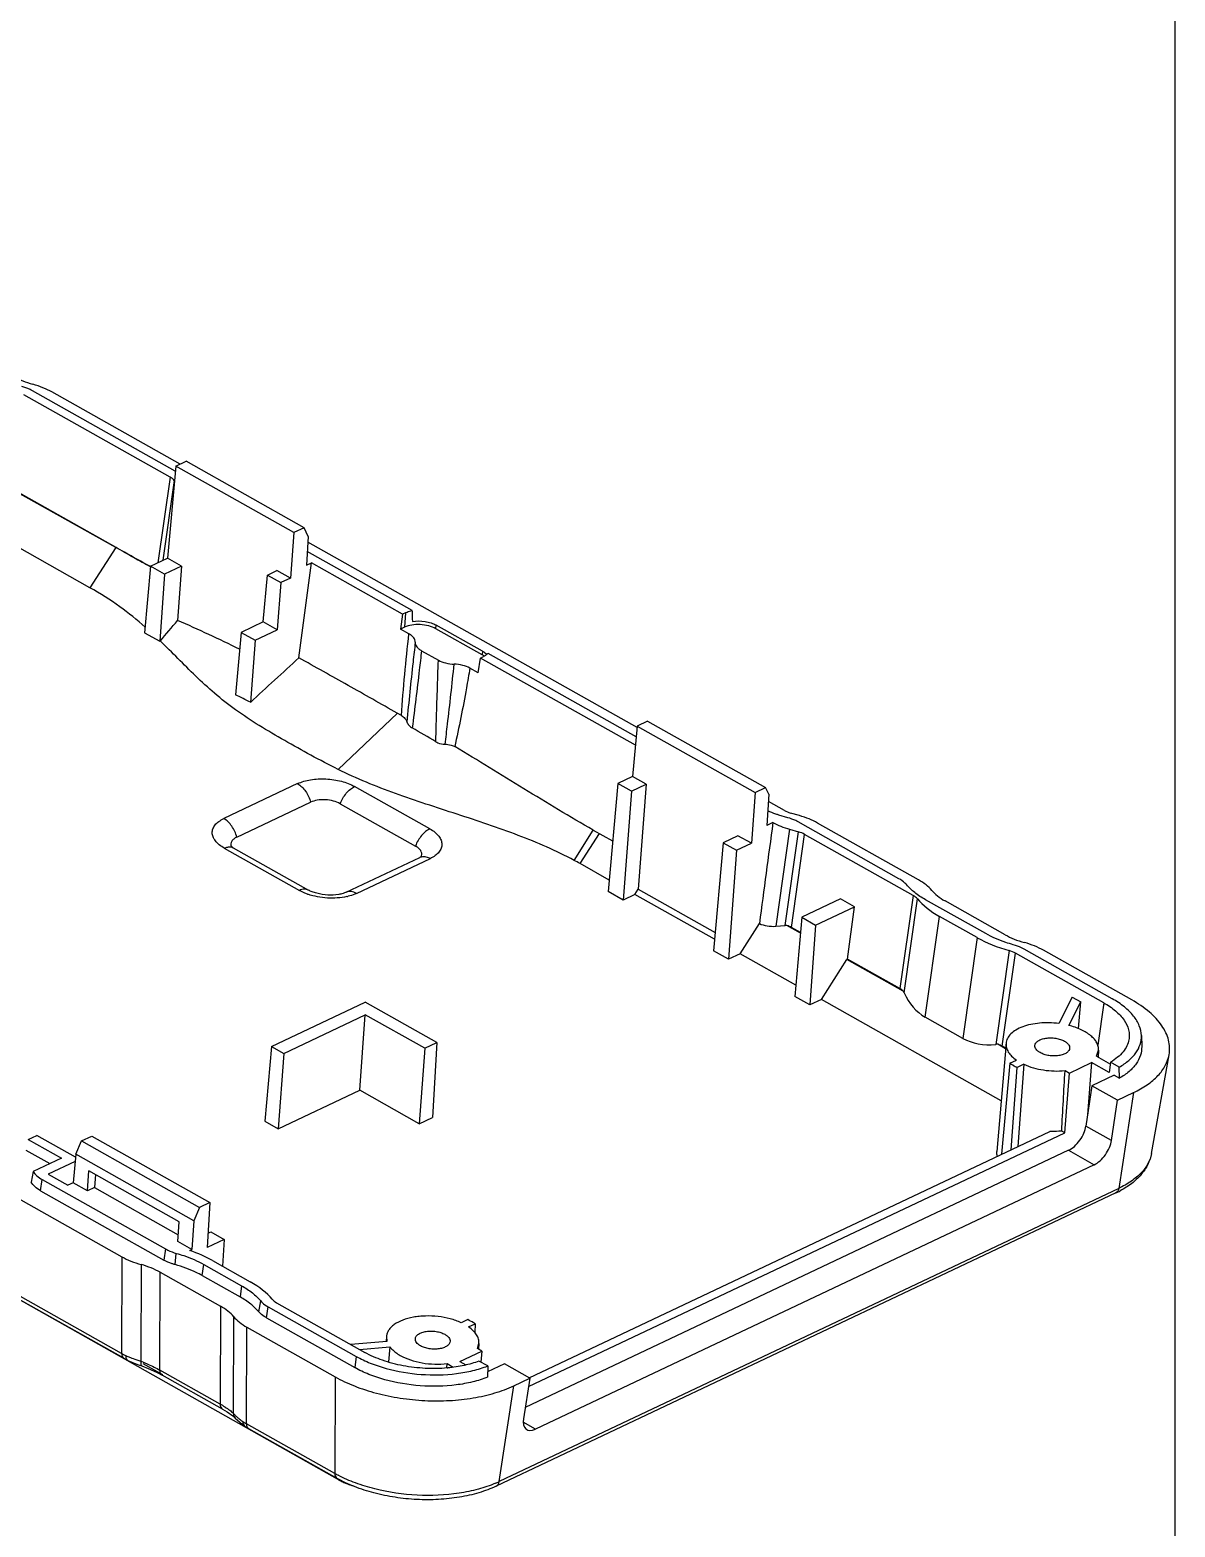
# Model space of a CAD drawing. Header units: millimetres. Extents: x 1667 to 2459, y 1639 to 1961.
# Drawn here: x 2122.3 to 2176.6, y 1697.2 to 1768.2 of the extents above; entities that cross this region are included whole.
import ezdxf

# ---------------------------------------------------------------- set-up
doc = ezdxf.new("R2010")
doc.units = ezdxf.units.MM
doc.layers.add('dim', color=82, linetype='Continuous')
doc.layers.add('text-mold', color=3, linetype='Continuous')

# ---------------------------------------------------------------- blocks, each defined once
blk = doc.blocks.new('VSEE')
at = {"layer": 'text-mold', "color": 62}
blk.add_line((411.41, -1142.58), (411.41, -255.87), dxfattribs=at)

msp = doc.modelspace()

# ---------------------------------------------------------------- linework, layer by layer
at = {"color": 4, "linetype": 'Continuous'}
for p, q in [((2129.231, 1747.239), (2122.456, 1751.054)), ((2129.461, 1747.575), (2123.382, 1750.998)), ((2128.98, 1746.963), (2122.053, 1750.863)), ((2125.184, 1741.716), (2111.673, 1749.324)), ((2129.252, 1747.476), (2128.863, 1743.118)), ((2129.252, 1747.476), (2129.75, 1747.712)), ((2134.847, 1744.325), (2129.252, 1747.476)), ((2135.345, 1744.561), (2129.75, 1747.712)), ((2128.98, 1746.963), (2128.405, 1742.901)), ((2129.181, 1746.806), (2128.645, 1743.015)), ((2126.406, 1743.614), (2121.214, 1746.537)), ((2126.418, 1743.62), (2121.427, 1746.443)), ((2134.847, 1744.325), (2134.687, 1742.172)), ((2135.345, 1744.561), (2134.847, 1744.325)), ((2135.538, 1744.143), (2135.345, 1744.561)), ((2135.538, 1744.143), (2135.446, 1742.78)), ((2126.406, 1743.614), (2125.184, 1741.716)), ((2140.458, 1740.626), (2135.489, 1743.424)), ((2151.126, 1735.084), (2135.52, 1743.872)), ((2128.058, 1742.737), (2127.776, 1739.576)), ((2128.055, 1742.698), (2128.041, 1742.706)), ((2128.058, 1742.737), (2128.863, 1743.118)), ((2128.725, 1742.362), (2128.058, 1742.737)), ((2129.53, 1742.742), (2128.725, 1742.362)), ((2129.53, 1742.742), (2128.863, 1743.118)), ((2129.53, 1742.742), (2129.339, 1740.161)), ((2133.598, 1742.314), (2134.052, 1742.529)), ((2134.687, 1742.172), (2134.052, 1742.529)), ((2135.084, 1738.387), (2135.688, 1742.895)), ((2135.446, 1742.78), (2135.688, 1742.895)), ((2140.008, 1740.462), (2135.688, 1742.895)), ((2128.725, 1742.362), (2128.489, 1739.174)), ((2133.399, 1740.092), (2133.598, 1742.314)), ((2133.598, 1742.314), (2134.232, 1741.957)), ((2134.232, 1741.957), (2134.066, 1739.717)), ((2134.687, 1742.172), (2134.232, 1741.957)), ((2140.008, 1740.462), (2139.912, 1739.752)), ((2140.151, 1740.53), (2140.008, 1740.462)), ((2140.151, 1740.53), (2140.104, 1739.843)), ((2133.399, 1740.092), (2132.35, 1739.596)), ((2133.017, 1739.22), (2134.066, 1739.717)), ((2134.066, 1739.717), (2133.399, 1740.092)), ((2140.104, 1739.843), (2139.912, 1739.752)), ((2140.31, 1739.528), (2139.912, 1739.752)), ((2141.589, 1739.769), (2141.603, 1739.941)), ((2143.778, 1738.536), (2141.589, 1739.769)), ((2143.792, 1738.708), (2141.603, 1739.941)), ((2127.776, 1739.576), (2128.489, 1739.174)), ((2128.489, 1739.174), (2128.516, 1739.187)), ((2132.35, 1739.596), (2132.086, 1736.635)), ((2132.35, 1739.596), (2133.017, 1739.22)), ((2133.017, 1739.22), (2132.799, 1736.278)), ((2140.908, 1738.726), (2141.707, 1738.277)), ((2143.6, 1737.676), (2143.705, 1738.38)), ((2143.705, 1738.38), (2143.848, 1738.448)), ((2151.051, 1734.243), (2143.705, 1738.38)), ((2143.792, 1738.708), (2143.778, 1738.536)), ((2151.087, 1734.641), (2144.06, 1738.598)), ((2143.6, 1737.676), (2143.202, 1737.899)), ((2136.949, 1733.1), (2139.76, 1735.76)), ((2139.953, 1735.65), (2139.759, 1735.76)), ((2151.631, 1735.391), (2151.133, 1735.155)), ((2151.631, 1735.391), (2157.226, 1732.24)), ((2151.133, 1735.155), (2150.919, 1732.762)), ((2151.133, 1735.155), (2156.728, 1732.005)), ((2150.919, 1732.762), (2150.22, 1732.431)), ((2151.558, 1732.403), (2150.919, 1732.762)), ((2135.027, 1732.421), (2131.529, 1730.765)), ((2141.3, 1730.278), (2137.735, 1732.286)), ((2150.22, 1732.431), (2149.762, 1727.305)), ((2150.858, 1732.072), (2150.22, 1732.431)), ((2150.858, 1732.072), (2150.475, 1726.903)), ((2150.858, 1732.072), (2151.558, 1732.403)), ((2151.558, 1732.403), (2151.188, 1727.418)), ((2156.728, 1732.005), (2156.549, 1729.592)), ((2156.728, 1732.005), (2157.226, 1732.24)), ((2157.376, 1731.915), (2157.226, 1732.24)), ((2157.376, 1731.915), (2157.287, 1730.44)), ((2132.144, 1729.884), (2135.642, 1731.54)), ((2137.055, 1731.469), (2140.62, 1729.462)), ((2158.123, 1731.145), (2157.355, 1731.577)), ((2157.569, 1730.574), (2157.287, 1730.44)), ((2158.281, 1730.807), (2157.858, 1730.93)), ((2158.831, 1730.905), (2158.409, 1731.027)), ((2163.551, 1727.914), (2158.763, 1730.609)), ((2164.478, 1727.857), (2159.69, 1730.553)), ((2148.146, 1728.783), (2149.047, 1730.218)), ((2148.429, 1728.627), (2149.345, 1730.05)), ((2149.068, 1730.206), (2149.047, 1730.218)), ((2149.975, 1729.694), (2149.068, 1730.206)), ((2155.91, 1729.952), (2155.211, 1729.621)), ((2156.549, 1729.592), (2155.91, 1729.952)), ((2158.365, 1730.257), (2157.714, 1725.658)), ((2158.158, 1725.69), (2158.787, 1730.135)), ((2158.365, 1730.257), (2158.787, 1730.135)), ((2158.448, 1725.597), (2159.074, 1730.017)), ((2164.218, 1727.121), (2159.074, 1730.017)), ((2131.555, 1729.361), (2135.12, 1727.354)), ((2131.982, 1729.378), (2135.547, 1727.371)), ((2155.211, 1729.621), (2154.753, 1724.494)), ((2155.211, 1729.621), (2155.849, 1729.261)), ((2155.849, 1729.261), (2155.466, 1724.093)), ((2155.849, 1729.261), (2156.549, 1729.592)), ((2137.335, 1727.268), (2140.833, 1728.924)), ((2137.827, 1727.219), (2141.325, 1728.874)), ((2149.811, 1727.849), (2148.429, 1728.627)), ((2150.475, 1726.903), (2149.762, 1727.305)), ((2151.027, 1727.164), (2150.475, 1726.903)), ((2151.027, 1727.164), (2151.188, 1727.418)), ((2154.802, 1725.039), (2151.027, 1727.164)), ((2151.188, 1727.418), (2154.831, 1725.367)), ((2160.78, 1726.957), (2158.939, 1726.086)), ((2161.438, 1726.586), (2160.78, 1726.957)), ((2164.218, 1727.121), (2163.592, 1722.701)), ((2163.797, 1722.504), (2164.427, 1726.954)), ((2167.663, 1725.307), (2164.806, 1726.916)), ((2168.59, 1725.251), (2165.733, 1726.859)), ((2159.598, 1725.715), (2161.438, 1726.586)), ((2161.105, 1724.101), (2161.438, 1726.586)), ((2156.018, 1724.354), (2156.929, 1725.784)), ((2157.714, 1725.658), (2158.158, 1725.69)), ((2158.872, 1725.333), (2158.234, 1725.692)), ((2158.874, 1725.357), (2158.448, 1725.597)), ((2158.939, 1726.086), (2158.604, 1722.326)), ((2158.939, 1726.086), (2159.598, 1725.715)), ((2159.598, 1725.715), (2159.317, 1721.925)), ((2164.797, 1721.348), (2165.473, 1726.123)), ((2167.26, 1725.117), (2165.473, 1726.123)), ((2167.26, 1725.117), (2166.584, 1720.342)), ((2155.466, 1724.093), (2154.753, 1724.494)), ((2156.018, 1724.354), (2155.466, 1724.093)), ((2158.652, 1722.871), (2156.018, 1724.354)), ((2159.869, 1722.186), (2161.08, 1724.089)), ((2161.105, 1724.101), (2161.08, 1724.089)), ((2163.756, 1722.583), (2161.08, 1724.089)), ((2163.592, 1722.701), (2161.105, 1724.101)), ((2168.774, 1724.507), (2168.144, 1720.056)), ((2168.451, 1719.964), (2169.077, 1724.385)), ((2173.261, 1722.029), (2169.077, 1724.385)), ((2173.663, 1722.219), (2169.48, 1724.575)), ((2174.59, 1722.163), (2170.406, 1724.519)), ((2133.789, 1719.96), (2138.232, 1722.063)), ((2141.639, 1720.145), (2138.232, 1722.063)), ((2159.317, 1721.925), (2158.604, 1722.326)), ((2159.869, 1722.186), (2159.317, 1721.925)), ((2168.396, 1717.384), (2159.869, 1722.186)), ((2171.766, 1722.298), (2171.125, 1721.045)), ((2171.604, 1720.955), (2172.174, 1722.068)), ((2171.766, 1722.298), (2172.174, 1722.068)), ((2172.06, 1720.804), (2172.174, 1722.068)), ((2173.261, 1722.029), (2172.975, 1720.014)), ((2134.379, 1719.628), (2138.241, 1721.456)), ((2137.976, 1717.877), (2138.241, 1721.456)), ((2141.058, 1719.87), (2138.241, 1721.456)), ((2166.584, 1720.342), (2164.797, 1721.348)), ((2175.046, 1720.471), (2175.06, 1719.955)), ((2133.789, 1719.96), (2133.472, 1716.411)), ((2133.789, 1719.96), (2134.379, 1719.628)), ((2141.058, 1719.87), (2140.793, 1716.291)), ((2141.058, 1719.87), (2141.639, 1720.145)), ((2141.639, 1720.145), (2141.425, 1716.59)), ((2168.627, 1720.106), (2168.191, 1714.979)), ((2168.606, 1719.852), (2168.238, 1720.059)), ((2168.608, 1719.876), (2168.451, 1719.964)), ((2172.921, 1719.49), (2173.014, 1719.778)), ((2173.014, 1719.778), (2172.993, 1719.449)), ((2134.379, 1719.628), (2134.114, 1716.049)), ((2168.803, 1719.164), (2168.42, 1714.844)), ((2168.803, 1719.164), (2169.116, 1719.312)), ((2169.469, 1719.113), (2169.157, 1718.965)), ((2169.469, 1719.113), (2169.183, 1715.205)), ((2171.633, 1718.692), (2172.683, 1719.189)), ((2172.683, 1719.189), (2172.496, 1716.709)), ((2173.515, 1718.72), (2172.683, 1719.189)), ((2172.921, 1719.49), (2173.574, 1719.122)), ((2173.587, 1719.21), (2173.515, 1718.72)), ((2174, 1718.978), (2173.587, 1719.21)), ((2175.524, 1714.876), (2176.361, 1719.567)), ((2168.869, 1715.056), (2169.157, 1718.965)), ((2171.419, 1715.858), (2171.633, 1718.692)), ((2171.424, 1718.809), (2171.633, 1718.692)), ((2173.749, 1718.588), (2172.699, 1718.091)), ((2173.749, 1718.588), (2174.002, 1718.446)), ((2174.002, 1718.446), (2174, 1718.978)), ((2134.114, 1716.049), (2137.976, 1717.877)), ((2140.793, 1716.291), (2137.976, 1717.877)), ((2172.699, 1718.091), (2172.418, 1716.183)), ((2173.912, 1717.408), (2172.699, 1718.091)), ((2173.912, 1717.408), (2174.671, 1717.768)), ((2174.671, 1717.768), (2173.97, 1713.222)), ((2173.631, 1715.5), (2173.912, 1717.408)), ((2133.472, 1716.411), (2134.114, 1716.049)), ((2140.793, 1716.291), (2141.425, 1716.59)), ((2122.257, 1715.544), (2122.659, 1715.735)), ((2122.257, 1715.544), (2123.826, 1714.66)), ((2124.494, 1714.702), (2122.659, 1715.735)), ((2124.777, 1715.474), (2125.275, 1715.71)), ((2125.275, 1715.71), (2130.87, 1712.56)), ((2145.985, 1703.822), (2171.419, 1715.858)), ((2146.017, 1704.242), (2170.704, 1715.924)), ((2171.419, 1715.858), (2171.266, 1715.944)), ((2173.631, 1715.5), (2172.418, 1716.183)), ((2122.144, 1715.035), (2123.273, 1714.399)), ((2124.506, 1714.845), (2124.394, 1713.493)), ((2124.506, 1714.845), (2124.777, 1715.474)), ((2130.108, 1711.69), (2124.506, 1714.845)), ((2124.777, 1715.474), (2130.371, 1712.324)), ((2171.596, 1715.031), (2145.826, 1702.836)), ((2171.596, 1715.031), (2172.809, 1714.349)), ((2123.826, 1714.66), (2122.489, 1714.028)), ((2124.478, 1714.504), (2123.202, 1713.901)), ((2172.809, 1714.349), (2146.309, 1701.808)), ((2122.489, 1714.028), (2122.392, 1713.526)), ((2122.84, 1713.115), (2122.915, 1713.645)), ((2122.915, 1713.645), (2128.766, 1710.351)), ((2123.202, 1713.901), (2124.14, 1713.373)), ((2124.394, 1713.493), (2124.14, 1713.373)), ((2125.066, 1713.115), (2124.394, 1713.493)), ((2125.066, 1713.115), (2125.137, 1714.055)), ((2129.415, 1711.646), (2125.137, 1714.055)), ((2125.438, 1713.886), (2125.392, 1713.269)), ((2121.911, 1712.675), (2126.699, 1709.979)), ((2122.84, 1713.115), (2128.691, 1709.82)), ((2125.392, 1713.269), (2125.066, 1713.115)), ((2125.392, 1713.269), (2129.369, 1711.029)), ((2173.832, 1713.007), (2144.449, 1699.102)), ((2173.97, 1713.222), (2144.587, 1699.317)), ((2130.371, 1712.324), (2130.108, 1711.69)), ((2130.87, 1712.56), (2130.371, 1712.324)), ((2130.87, 1712.56), (2130.741, 1710.421)), ((2137.031, 1699.374), (2115.486, 1711.509)), ((2129.344, 1710.706), (2129.415, 1711.646)), ((2130.108, 1711.69), (2130.016, 1710.327)), ((2130.016, 1710.327), (2129.344, 1710.706)), ((2131.545, 1710.802), (2130.741, 1710.421)), ((2130.782, 1711.098), (2130.911, 1711.159)), ((2130.911, 1711.159), (2131.545, 1710.802)), ((2131.545, 1710.802), (2131.469, 1709.537)), ((2126.699, 1709.979), (2126.684, 1705.4)), ((2128.766, 1710.351), (2128.691, 1709.82)), ((2129.217, 1709.608), (2129.276, 1710.145)), ((2129.916, 1710.28), (2130.016, 1710.327)), ((2130.992, 1709.806), (2132.779, 1708.799)), ((2127.607, 1709.614), (2127.592, 1705.026)), ((2128.501, 1704.599), (2128.516, 1709.248)), ((2128.516, 1709.248), (2131.373, 1707.639)), ((2130.508, 1709.088), (2130.583, 1709.619)), ((2130.508, 1709.088), (2132.301, 1708.078)), ((2130.583, 1709.619), (2132.376, 1708.609)), ((2132.376, 1708.609), (2132.301, 1708.078)), ((2126.684, 1705.4), (2121.896, 1708.096)), ((2126.79, 1705.166), (2122.002, 1707.862)), ((2133.192, 1707.37), (2133.279, 1707.891)), ((2134.034, 1707.801), (2138.218, 1705.446)), ((2131.373, 1707.639), (2131.357, 1702.991)), ((2131.985, 1702.552), (2132, 1707.14)), ((2133.556, 1707.08), (2133.631, 1707.611)), ((2133.556, 1707.08), (2137.74, 1704.725)), ((2133.631, 1707.611), (2137.815, 1705.255)), ((2143.101, 1707.001), (2142.788, 1706.853)), ((2132.613, 1702.062), (2132.628, 1706.641)), ((2132.628, 1706.641), (2136.811, 1704.285)), ((2143.141, 1706.654), (2143.454, 1706.802)), ((2143.454, 1706.802), (2143.429, 1706.394)), ((2139.269, 1705.97), (2137.558, 1705.817)), ((2137.965, 1705.588), (2139.401, 1705.716)), ((2139.244, 1706.201), (2139.224, 1705.974)), ((2139.244, 1706.202), (2139.269, 1705.97)), ((2139.402, 1705.716), (2139.344, 1704.992)), ((2143.56, 1705.625), (2143.631, 1705.873)), ((2143.77, 1705.507), (2143.56, 1705.625)), ((2143.631, 1705.873), (2143.613, 1705.595)), ((2127.483, 1704.863), (2127.635, 1704.812)), ((2127.695, 1704.918), (2128.623, 1704.395)), ((2137.815, 1705.255), (2137.74, 1704.725)), ((2142.104, 1704.708), (2142.119, 1704.913)), ((2142.119, 1704.913), (2142.408, 1704.75)), ((2142.72, 1705.01), (2143.77, 1705.507)), ((2142.72, 1705.01), (2143.002, 1704.851)), ((2144.045, 1704.802), (2143.632, 1705.034)), ((2143.77, 1705.507), (2143.724, 1704.983)), ((2144.837, 1704.906), (2144.042, 1704.53)), ((2146.049, 1704.223), (2144.837, 1704.906)), ((2128.37, 1704.493), (2128.606, 1704.366)), ((2131.357, 1702.991), (2128.501, 1704.599)), ((2131.463, 1702.757), (2128.606, 1704.365)), ((2136.811, 1704.285), (2136.796, 1699.706)), ((2144.045, 1704.802), (2144.04, 1704.267)), ((2145.287, 1703.863), (2146.049, 1704.223)), ((2146.049, 1704.223), (2145.74, 1702.301)), ((2144.587, 1699.317), (2145.287, 1703.863)), ((2131.463, 1702.757), (2131.694, 1702.621)), ((2132.074, 1702.328), (2132.172, 1702.229)), ((2132.074, 1702.328), (2132.075, 1702.328)), ((2132.172, 1702.229), (2132.397, 1702.038)), ((2132.397, 1702.038), (2132.538, 1701.938)), ((2136.796, 1699.706), (2132.613, 1702.062)), ((2146.309, 1701.808), (2145.735, 1702.131)), ((2132.538, 1701.938), (2132.538, 1701.938)), ((2136.902, 1699.472), (2132.718, 1701.828)), ((2137.007, 1699.391), (2136.952, 1699.449)), ((2137.007, 1699.391), (2137.031, 1699.374)), ((2137.031, 1699.375), (2137.272, 1699.255)), ((2137.272, 1699.255), (2137.684, 1699.112))]:
    msp.add_line(p, q, dxfattribs=at)
for points in [[(2126.79, 1705.166), (2126.957, 1705.078), (2126.982, 1705.066)], [(2126.982, 1705.066), (2127.165, 1704.984), (2127.483, 1704.863)], [(2127.635, 1704.811), (2127.951, 1704.691), (2128.37, 1704.493)], [(2131.694, 1702.621), (2131.955, 1702.438), (2132.075, 1702.328)], [(2132.538, 1701.938), (2132.626, 1701.882), (2132.718, 1701.828)]]:
    msp.add_lwpolyline(points, dxfattribs=at)
for centre, radius, start, end in [((1879.556, 1950.244), 326.384, 319.71025, 319.93412), ((2104.901, 1683.796), 61.435, 63.53598, 66.56005), ((2143.258, 1737.613), 1.06, 58.53714, 60.62815), ((2143.316, 1737.707), 0.949, 53.93654, 58.58638), ((2116.979, 1705.495), 34.611, 62.80023, 64.12037), ((2068.686, 1611.522), 142.883, 59.32289, 59.84172), ((2141.009, 1728.552), 0.411, 101.8169, 115.24695), ((2141.319, 1716.012), 14.481, 60.59552, 61.87321), ((2136.45, 1729.853), 2.834, 249.70985, 250.86714), ((2136.792, 1729.637), 2.635, 282.70311, 284.06078), ((2170.533, 1721.838), 3.184, 237.10223, 240.67417), ((2170.745, 1722.211), 3.614, 240.63345, 243.91554), ((2171.811, 1717.284), 4.73, 295.29394, 298.13666), ((2128.303, 1708.278), 3.302, 240.63892, 244.47395), ((2127.041, 1705.189), 0.136, 232.57084, 244.25002), ((2125.665, 1699.682), 5.681, 68.94532, 70.16216), ((2141.505, 1711.709), 7.028, 275.07281, 275.26649), ((2128.579, 1697.999), 5.713, 58.14028, 60.89746), ((2133.74, 1704.17), 2.387, 227.79252, 231.68617), ((2133.842, 1704.299), 2.552, 231.66567, 236.47416), ((2134.012, 1704.554), 2.859, 236.47058, 240.69425), ((2139.745, 1704.945), 6.012, 240.62734, 242.38722), ((2138.239, 1701.552), 2.488, 240.30032, 240.95833), ((2138.299, 1701.661), 2.611, 240.97674, 245.70723), ((2138.394, 1701.866), 2.838, 245.66636, 249.3166), ((2138.469, 1702.062), 3.048, 249.30023, 252.32031), ((2142.41, 1703.921), 5.092, 293.14034, 295.31641)]:
    msp.add_arc(centre, radius, start, end, dxfattribs=at)
for centre, major_axis, ratio, start_param, end_param in [((2123.672, 1752.726), (3, -0.216), 0.51613, -2.311419, -1.944211), ((2121.275, 1750.001), (3, -0.216), 0.51613, 7.113359, 7.480567), ((2128.277, 1746.631), (1, -0.072), 0.51613, 0.481108, 0.830174), ((2141.179, 1744.773), (0.001, 10.449), 0.075141, -4.304179, -4.250722), ((2158.825, 1731.477), (1, -0.072), 0.51613, -2.311419, -1.962353), ((2160.867, 1740.465), (40.885, 305.105), 0.006353, -4.679115, -4.663403), ((2159.613, 1731.606), (3, -0.216), 0.51613, -2.282264, -1.962353), ((2157.583, 1729.556), (3, -0.216), 0.51613, 7.113359, 7.462425), ((2158.371, 1729.685), (1, -0.072), 0.51613, 0.830174, 1.179239), ((2162.371, 1726.86), (3, -0.216), 0.51613, 0.462966, 0.830174), ((2163.516, 1726.788), (1, -0.072), 0.51613, 0.462966, 0.830174), ((2168.984, 1727.785), (5.001, -0.36), 0.51613, -2.678627, -2.311419), ((2167.84, 1727.856), (3, -0.216), 0.51613, -2.678627, -2.311419), ((2159.35, 1729.749), (2.609, 3.859), 0.525697, -3.053683, -2.749484), ((2157.613, 1724.327), (0.87, 1.286), 0.525697, 0.310714, 0.392108), ((2157.746, 1725.265), (1, -0.072), 0.51613, 0.830174, 1.097845), ((2170.772, 1726.778), (5.001, -0.36), 0.51613, -2.311419, -1.944211), ((2170.696, 1726.248), (3, -0.216), 0.51613, -2.311419, -1.944211), ((2168.3, 1723.522), (3, -0.216), 0.51613, 7.113359, 7.480567), ((2168.375, 1724.052), (1, -0.072), 0.51613, 0.830174, 1.197382), ((2162.89, 1722.368), (1, -0.072), 0.51613, 0.562502, 0.830174), ((2162.757, 1721.43), (0.87, 1.286), 0.525697, -0.324165, -0.224629), ((2168.997, 1727.873), (4.349, 6.432), 0.525697, -3.465758, -3.09855), ((2170.784, 1726.866), (4.349, 6.432), 0.525697, -3.09855, -2.731342), ((2167.616, 1718.694), (0.87, 1.286), 0.525697, 0.310714, 0.410251), ((2167.749, 1719.632), (1, -0.072), 0.51613, 0.830174, 1.097845), ((2171.722, 1715.846), (0.555, 0.829), 0.528527, -2.417853, -0.83833), ((2172.934, 1715.164), (0.555, 0.829), 0.528527, -2.417853, -0.83833), ((2128.806, 1710.976), (3, -0.216), 0.51613, -2.311419, -1.944211), ((2127.48, 1708.144), (5.001, -0.36), 0.51613, 7.113359, 7.382712), ((2126.409, 1708.251), (3, -0.216), 0.51613, 0.830174, 1.197382), ((2129.268, 1707.138), (5.001, -0.36), 0.51613, 0.462966, 0.830174), ((2134.736, 1708.134), (1, -0.072), 0.51613, -2.678627, -2.311419), ((2129.266, 1706.642), (3, -0.216), 0.51613, 0.462966, 0.830174), ((2134.735, 1707.638), (3, -0.216), 0.51613, -2.678627, -2.311419), ((2146.434, 1702.623), (0.555, 0.829), 0.528527, 2.28581, 3.865333)]:
    msp.add_ellipse(centre, major_axis=major_axis, ratio=ratio, start_param=start_param, end_param=end_param, dxfattribs=at)
for points, knots in [([(2122.456, 1751.054), (2122.418, 1751.075), (2122.254, 1751.159), (2122.08, 1751.222), (2121.945, 1751.259)], [0, 0, 0, 0, 0.235456, 1, 1, 1, 1]), ([(2128.041, 1742.706), (2127.905, 1742.782), (2127.631, 1742.932), (2127.221, 1743.155), (2126.818, 1743.388), (2126.553, 1743.544), (2126.418, 1743.62)], [0, 0, 0, 0, 0.251703, 0.503429, 0.751994, 1, 1, 1, 1]), ([(2128.047, 1742.715), (2127.64, 1742.942), (2127.095, 1743.241), (2126.553, 1743.544), (2126.418, 1743.62)], [0, 0, 0, 0, 0.750511, 1, 1, 1, 1]), ([(2127.807, 1739.84), (2127.418, 1740.183), (2126.579, 1740.86), (2125.671, 1741.442), (2125.184, 1741.716)], [0, 0, 0, 0, 0.481489, 1, 1, 1, 1]), ([(2140.151, 1740.53), (2140.173, 1740.541), (2140.272, 1740.583), (2140.377, 1740.611), (2140.458, 1740.626)], [0, 0, 0, 0, 0.233443, 1, 1, 1, 1]), ([(2141.589, 1739.769), (2141.482, 1739.829), (2141.236, 1739.92), (2140.846, 1739.978), (2140.457, 1739.96), (2140.211, 1739.893), (2140.104, 1739.843)], [0, 0, 0, 0, 0.240756, 0.506796, 0.769171, 1, 1, 1, 1]), ([(2140.476, 1740.119), (2140.673, 1740.149), (2140.976, 1740.145), (2141.352, 1740.057), (2141.525, 1739.984), (2141.603, 1739.941)], [0, 0, 0, 0, 0.516014, 0.769621, 1, 1, 1, 1]), ([(2136.949, 1733.1), (2136.516, 1733.316), (2135.665, 1733.759), (2134.422, 1734.455), (2133.223, 1735.158), (2132.098, 1735.888), (2131.096, 1736.683), (2130.198, 1737.512), (2129.357, 1738.356), (2128.8, 1738.914), (2128.516, 1739.187)], [0, 0, 0, 0, 0.138784, 0.274738, 0.408207, 0.537032, 0.65853, 0.774262, 0.887103, 1, 1, 1, 1]), ([(2139.953, 1735.65), (2139.995, 1736.3), (2140.102, 1737.595), (2140.237, 1738.886), (2140.31, 1739.528)], [0, 0, 0, 0, 0.502221, 1, 1, 1, 1]), ([(2140.609, 1739.127), (2140.573, 1738.814), (2140.431, 1737.557), (2140.301, 1736.299), (2140.213, 1735.353)], [0, 0, 0, 0, 0.249166, 1, 1, 1, 1]), ([(2140.609, 1739.127), (2140.611, 1739.163), (2140.599, 1739.241), (2140.538, 1739.348), (2140.439, 1739.447), (2140.356, 1739.502), (2140.31, 1739.528)], [0, 0, 0, 0, 0.206059, 0.434385, 0.697845, 1, 1, 1, 1]), ([(2140.609, 1739.127), (2140.607, 1739.091), (2140.619, 1739.014), (2140.68, 1738.906), (2140.779, 1738.807), (2140.862, 1738.752), (2140.908, 1738.726)], [0, 0, 0, 0, 0.205976, 0.434337, 0.6979, 1, 1, 1, 1]), ([(2139.759, 1735.76), (2138.982, 1736.203), (2137.425, 1737.082), (2135.866, 1737.956), (2135.084, 1738.387)], [0, 0, 0, 0, 0.500591, 1, 1, 1, 1]), ([(2140.908, 1738.727), (2140.873, 1738.421), (2140.729, 1737.2), (2140.584, 1735.979), (2140.469, 1735.064)], [0, 0, 0, 0, 0.250326, 1, 1, 1, 1]), ([(2141.585, 1734.409), (2141.593, 1734.732), (2141.629, 1736.021), (2141.673, 1737.311), (2141.707, 1738.277)], [0, 0, 0, 0, 0.250443, 1, 1, 1, 1]), ([(2141.707, 1738.277), (2141.814, 1738.217), (2142.06, 1738.127), (2142.319, 1738.092), (2142.454, 1738.088)], [0, 0, 0, 0, 0.475207, 1, 1, 1, 1]), ([(2143.792, 1738.708), (2143.813, 1738.696), (2143.89, 1738.649), (2143.961, 1738.591), (2144.005, 1738.542)], [0, 0, 0, 0, 0.271222, 1, 1, 1, 1]), ([(2144.06, 1738.598), (2144.046, 1738.583), (2143.984, 1738.522), (2143.908, 1738.477), (2143.848, 1738.448)], [0, 0, 0, 0, 0.227567, 1, 1, 1, 1]), ([(2142.026, 1734.292), (2142.065, 1734.607), (2142.219, 1735.871), (2142.356, 1737.137), (2142.454, 1738.088)], [0, 0, 0, 0, 0.249037, 1, 1, 1, 1]), ([(2143.202, 1737.9), (2143.095, 1737.96), (2142.849, 1738.049), (2142.59, 1738.084), (2142.454, 1738.088)], [0, 0, 0, 0, 0.475265, 1, 1, 1, 1]), ([(2143.202, 1737.899), (2143.149, 1737.586), (2143.011, 1736.804), (2142.779, 1735.561), (2142.582, 1734.635), (2142.479, 1734.176)], [0, 0, 0, 0, 0.251802, 0.627562, 1, 1, 1, 1]), ([(2139.953, 1735.65), (2140.013, 1735.615), (2140.12, 1735.531), (2140.191, 1735.414), (2140.213, 1735.353)], [0, 0, 0, 0, 0.517615, 1, 1, 1, 1]), ([(2140.213, 1735.353), (2140.235, 1735.294), (2140.305, 1735.18), (2140.41, 1735.098), (2140.469, 1735.064)], [0, 0, 0, 0, 0.481715, 1, 1, 1, 1]), ([(2141.585, 1734.409), (2141.616, 1734.391), (2141.753, 1734.322), (2141.909, 1734.295), (2142.026, 1734.292)], [0, 0, 0, 0, 0.236241, 1, 1, 1, 1]), ([(2142.026, 1734.292), (2142.067, 1734.291), (2142.224, 1734.28), (2142.38, 1734.235), (2142.479, 1734.176)], [0, 0, 0, 0, 0.264951, 1, 1, 1, 1]), ([(2149.047, 1730.218), (2148.494, 1730.533), (2147.394, 1731.179), (2145.759, 1732.181), (2144.124, 1733.188), (2143.028, 1733.849), (2142.479, 1734.176)], [0, 0, 0, 0, 0.248756, 0.499236, 0.749998, 1, 1, 1, 1]), ([(2135.027, 1732.421), (2135.221, 1732.512), (2135.671, 1732.635), (2136.38, 1732.667), (2137.092, 1732.562), (2137.539, 1732.395), (2137.735, 1732.286)], [0, 0, 0, 0, 0.230817, 0.493203, 0.759256, 1, 1, 1, 1]), ([(2148.146, 1728.783), (2147.293, 1729.24), (2145.456, 1730.028), (2143.075, 1730.817), (2141.121, 1731.45), (2139.218, 1732.098), (2137.829, 1732.662), (2136.949, 1733.1)], [0, 0, 0, 0, 0.241817, 0.497539, 0.626644, 0.754585, 1, 1, 1, 1]), ([(2135.027, 1732.421), (2135.179, 1732.335), (2135.445, 1732.065), (2135.598, 1731.725), (2135.642, 1731.54)], [0, 0, 0, 0, 0.477749, 1, 1, 1, 1]), ([(2137.055, 1731.469), (2137.121, 1731.648), (2137.264, 1731.898), (2137.519, 1732.156), (2137.662, 1732.251), (2137.735, 1732.286)], [0, 0, 0, 0, 0.528275, 0.777563, 1, 1, 1, 1]), ([(2137.055, 1731.469), (2136.953, 1731.526), (2136.72, 1731.613), (2136.348, 1731.668), (2135.978, 1731.651), (2135.744, 1731.587), (2135.642, 1731.54)], [0, 0, 0, 0, 0.240756, 0.506796, 0.769171, 1, 1, 1, 1]), ([(2157.858, 1730.93), (2157.811, 1730.943), (2157.63, 1731), (2157.453, 1731.07), (2157.326, 1731.132)], [0, 0, 0, 0, 0.259693, 1, 1, 1, 1]), ([(2131.555, 1729.361), (2131.471, 1729.409), (2131.318, 1729.509), (2131.133, 1729.689), (2131.014, 1729.884), (2130.968, 1730.089), (2131.005, 1730.292), (2131.118, 1730.478), (2131.298, 1730.641), (2131.447, 1730.726), (2131.529, 1730.765)], [0, 0, 0, 0, 0.154232, 0.289726, 0.407722, 0.513779, 0.617217, 0.728405, 0.854973, 1, 1, 1, 1]), ([(2132.144, 1729.884), (2132.1, 1730.07), (2131.947, 1730.41), (2131.681, 1730.68), (2131.529, 1730.765)], [0, 0, 0, 0, 0.522251, 1, 1, 1, 1]), ([(2158.763, 1730.609), (2158.727, 1730.63), (2158.573, 1730.71), (2158.408, 1730.77), (2158.281, 1730.807)], [0, 0, 0, 0, 0.235974, 1, 1, 1, 1]), ([(2132.144, 1729.884), (2132.094, 1729.86), (2132.003, 1729.807), (2131.9, 1729.7), (2131.851, 1729.575), (2131.86, 1729.49), (2131.872, 1729.451)], [0, 0, 0, 0, 0.301378, 0.557228, 0.78069, 1, 1, 1, 1]), ([(2141.3, 1730.278), (2141.227, 1730.244), (2141.084, 1730.148), (2140.83, 1729.89), (2140.686, 1729.64), (2140.62, 1729.462)], [0, 0, 0, 0, 0.222434, 0.471719, 1, 1, 1, 1]), ([(2141.3, 1730.278), (2141.384, 1730.231), (2141.537, 1730.13), (2141.721, 1729.95), (2141.841, 1729.755), (2141.886, 1729.55), (2141.85, 1729.347), (2141.737, 1729.161), (2141.557, 1728.998), (2141.408, 1728.913), (2141.325, 1728.874)], [0, 0, 0, 0, 0.154232, 0.289726, 0.407722, 0.513779, 0.617217, 0.728405, 0.854973, 1, 1, 1, 1]), ([(2131.555, 1729.361), (2131.571, 1729.369), (2131.634, 1729.396), (2131.702, 1729.414), (2131.752, 1729.42)], [0, 0, 0, 0, 0.265636, 1, 1, 1, 1]), ([(2131.752, 1729.42), (2131.792, 1729.425), (2131.873, 1729.424), (2131.949, 1729.397), (2131.982, 1729.378)], [0, 0, 0, 0, 0.51741, 1, 1, 1, 1]), ([(2131.982, 1729.378), (2131.954, 1729.394), (2131.912, 1729.42), (2131.873, 1729.451), (2131.861, 1729.463)], [0, 0, 0, 0, 0.65573, 1, 1, 1, 1]), ([(2140.909, 1729.001), (2140.92, 1729.039), (2140.925, 1729.127), (2140.87, 1729.254), (2140.765, 1729.37), (2140.672, 1729.432), (2140.62, 1729.462)], [0, 0, 0, 0, 0.207629, 0.431321, 0.693158, 1, 1, 1, 1]), ([(2140.871, 1728.943), (2140.868, 1728.942), (2140.856, 1728.935), (2140.843, 1728.929), (2140.833, 1728.924)], [0, 0, 0, 0, 0.219608, 1, 1, 1, 1]), ([(2140.901, 1728.96), (2140.903, 1728.963), (2140.905, 1728.965), (2140.909, 1728.968), (2140.9, 1728.96), (2140.893, 1728.957), (2140.879, 1728.948), (2140.871, 1728.943)], [0, 0, 0, 0, 0.176533, 0.181845, 0.232385, 0.502535, 1, 1, 1, 1]), ([(2140.924, 1728.954), (2140.988, 1728.968), (2141.131, 1728.964), (2141.261, 1728.91), (2141.325, 1728.874)], [0, 0, 0, 0, 0.468106, 1, 1, 1, 1]), ([(2163.904, 1727.633), (2163.882, 1727.659), (2163.778, 1727.769), (2163.652, 1727.856), (2163.551, 1727.914)], [0, 0, 0, 0, 0.227812, 1, 1, 1, 1]), ([(2164.806, 1726.916), (2164.628, 1727.016), (2164.304, 1727.228), (2164.02, 1727.494), (2163.904, 1727.633)], [0, 0, 0, 0, 0.530236, 1, 1, 1, 1]), ([(2135.547, 1727.371), (2135.518, 1727.387), (2135.454, 1727.411), (2135.305, 1727.423), (2135.192, 1727.388), (2135.12, 1727.354)], [0, 0, 0, 0, 0.223889, 0.460168, 1, 1, 1, 1]), ([(2135.467, 1727.195), (2135.436, 1727.207), (2135.317, 1727.253), (2135.202, 1727.308), (2135.12, 1727.354)], [0, 0, 0, 0, 0.260102, 1, 1, 1, 1]), ([(2137.372, 1727.066), (2137.069, 1726.998), (2136.438, 1726.96), (2135.817, 1727.073), (2135.521, 1727.176)], [0, 0, 0, 0, 0.497218, 1, 1, 1, 1]), ([(2137.335, 1727.268), (2137.287, 1727.246), (2137.17, 1727.204), (2136.88, 1727.141), (2136.457, 1727.124), (2136.033, 1727.186), (2135.73, 1727.282), (2135.602, 1727.34), (2135.547, 1727.371)], [0, 0, 0, 0, 0.086344, 0.2028, 0.482955, 0.770755, 0.897572, 1, 1, 1, 1]), ([(2137.827, 1727.219), (2137.748, 1727.263), (2137.62, 1727.311), (2137.448, 1727.309), (2137.37, 1727.285), (2137.335, 1727.268)], [0, 0, 0, 0, 0.534069, 0.772354, 1, 1, 1, 1]), ([(2137.827, 1727.219), (2137.798, 1727.205), (2137.67, 1727.149), (2137.536, 1727.106), (2137.433, 1727.08)], [0, 0, 0, 0, 0.236708, 1, 1, 1, 1]), ([(2168.969, 1724.781), (2168.85, 1724.814), (2168.4, 1724.952), (2167.964, 1725.137), (2167.663, 1725.307)], [0, 0, 0, 0, 0.263736, 1, 1, 1, 1]), ([(2169.48, 1724.575), (2169.442, 1724.596), (2169.279, 1724.681), (2169.104, 1724.743), (2168.969, 1724.781)], [0, 0, 0, 0, 0.235456, 1, 1, 1, 1]), ([(2173.261, 1722.029), (2173.46, 1721.917), (2173.816, 1721.678), (2174.231, 1721.244), (2174.431, 1720.835), (2174.479, 1720.511), (2174.468, 1720.355), (2174.455, 1720.279)], [0, 0, 0, 0, 0.304686, 0.567087, 0.792746, 0.897273, 1, 1, 1, 1]), ([(2175.046, 1720.471), (2175.042, 1720.63), (2174.965, 1720.968), (2174.676, 1721.434), (2174.232, 1721.864), (2173.866, 1722.106), (2173.663, 1722.219)], [0, 0, 0, 0, 0.206483, 0.436354, 0.699965, 1, 1, 1, 1]), ([(2176.361, 1719.567), (2176.381, 1719.679), (2176.397, 1719.912), (2176.327, 1720.392), (2176.029, 1720.998), (2175.414, 1721.642), (2174.886, 1721.997), (2174.59, 1722.163)], [0, 0, 0, 0, 0.102729, 0.207257, 0.432913, 0.695305, 1, 1, 1, 1]), ([(2171.125, 1721.045), (2170.826, 1721.084), (2170.376, 1721.094), (2169.805, 1721.009), (2169.427, 1720.901), (2169.106, 1720.753), (2168.855, 1720.568), (2168.685, 1720.352), (2168.634, 1720.186), (2168.627, 1720.106)], [0, 0, 0, 0, 0.31288, 0.460855, 0.597343, 0.719257, 0.82536, 0.917172, 1, 1, 1, 1]), ([(2173.014, 1719.778), (2173.018, 1719.837), (2173.007, 1719.96), (2172.936, 1720.14), (2172.815, 1720.313), (2172.579, 1720.54), (2172.174, 1720.779), (2171.806, 1720.904), (2171.604, 1720.955)], [0, 0, 0, 0, 0.090121, 0.185953, 0.291701, 0.409689, 0.68325, 1, 1, 1, 1]), ([(2174, 1718.978), (2174.16, 1719.071), (2174.451, 1719.27), (2174.795, 1719.635), (2175.007, 1720.041), (2175.05, 1720.331), (2175.046, 1720.471)], [0, 0, 0, 0, 0.291684, 0.549538, 0.780947, 1, 1, 1, 1]), ([(2168.627, 1720.106), (2168.621, 1720.037), (2168.636, 1719.89), (2168.732, 1719.679), (2168.896, 1719.481), (2169.037, 1719.367), (2169.116, 1719.312)], [0, 0, 0, 0, 0.213419, 0.444043, 0.704585, 1, 1, 1, 1]), ([(2170.243, 1719.663), (2170.205, 1719.684), (2170.135, 1719.731), (2170.053, 1719.814), (2170.003, 1719.905), (2169.994, 1719.969), (2169.997, 1719.999)], [0, 0, 0, 0, 0.302602, 0.566363, 0.794069, 1, 1, 1, 1]), ([(2169.997, 1719.999), (2170.001, 1720.041), (2170.037, 1720.131), (2170.154, 1720.233), (2170.32, 1720.31), (2170.524, 1720.356), (2170.75, 1720.371), (2170.982, 1720.351), (2171.202, 1720.3), (2171.337, 1720.243), (2171.397, 1720.209)], [0, 0, 0, 0, 0.080044, 0.175029, 0.290622, 0.424875, 0.571531, 0.722131, 0.867783, 1, 1, 1, 1]), ([(2171.644, 1719.877), (2171.641, 1719.835), (2171.606, 1719.744), (2171.49, 1719.641), (2171.325, 1719.563), (2171.159, 1719.525), (2171.012, 1719.509), (2170.856, 1719.504), (2170.66, 1719.52), (2170.44, 1719.571), (2170.304, 1719.628), (2170.243, 1719.663)], [0, 0, 0, 0, 0.079882, 0.174447, 0.289707, 0.423846, 0.496201, 0.57072, 0.721573, 0.867527, 1, 1, 1, 1]), ([(2171.397, 1720.209), (2171.436, 1720.187), (2171.504, 1720.142), (2171.586, 1720.06), (2171.636, 1719.97), (2171.646, 1719.906), (2171.644, 1719.877)], [0, 0, 0, 0, 0.302088, 0.565945, 0.794055, 1, 1, 1, 1]), ([(2174.455, 1720.279), (2174.436, 1720.177), (2174.368, 1719.97), (2174.182, 1719.686), (2173.917, 1719.426), (2173.704, 1719.279), (2173.587, 1719.21)], [0, 0, 0, 0, 0.219325, 0.454319, 0.713211, 1, 1, 1, 1]), ([(2175.06, 1719.955), (2175.064, 1719.814), (2175.021, 1719.521), (2174.807, 1719.11), (2174.458, 1718.741), (2174.165, 1718.54), (2174.002, 1718.446)], [0, 0, 0, 0, 0.219062, 0.450475, 0.708324, 1, 1, 1, 1]), ([(2169.469, 1719.113), (2169.763, 1718.978), (2170.413, 1718.801), (2171.084, 1718.778), (2171.424, 1718.809)], [0, 0, 0, 0, 0.486669, 1, 1, 1, 1]), ([(2174.671, 1717.768), (2174.897, 1717.875), (2175.312, 1718.107), (2175.832, 1718.539), (2176.198, 1719.025), (2176.329, 1719.388), (2176.361, 1719.567)], [0, 0, 0, 0, 0.294045, 0.55528, 0.78744, 1, 1, 1, 1]), ([(2171.266, 1715.944), (2171.22, 1715.939), (2171.033, 1715.923), (2170.845, 1715.92), (2170.704, 1715.924)], [0, 0, 0, 0, 0.245958, 1, 1, 1, 1]), ([(2168.215, 1714.751), (2168.21, 1714.77), (2168.191, 1714.844), (2168.187, 1714.923), (2168.191, 1714.98)], [0, 0, 0, 0, 0.255778, 1, 1, 1, 1]), ([(2175.524, 1714.876), (2175.495, 1714.712), (2175.374, 1714.378), (2175.038, 1713.931), (2174.56, 1713.535), (2174.179, 1713.321), (2173.97, 1713.222)], [0, 0, 0, 0, 0.212567, 0.444707, 0.706002, 1, 1, 1, 1]), ([(2175.524, 1714.876), (2175.492, 1714.694), (2175.369, 1714.334), (2175.04, 1713.854), (2174.589, 1713.439), (2174.233, 1713.215), (2174.042, 1713.113)], [0, 0, 0, 0, 0.232452, 0.472537, 0.726602, 1, 1, 1, 1]), ([(2122.84, 1713.115), (2122.743, 1713.169), (2122.573, 1713.286), (2122.437, 1713.444), (2122.392, 1713.526)], [0, 0, 0, 0, 0.54316, 1, 1, 1, 1]), ([(2122.489, 1714.028), (2122.534, 1713.952), (2122.664, 1713.805), (2122.824, 1713.696), (2122.915, 1713.645)], [0, 0, 0, 0, 0.458541, 1, 1, 1, 1]), ([(2173.97, 1713.222), (2173.963, 1713.176), (2173.937, 1713.089), (2173.869, 1713.025), (2173.832, 1713.007)], [0, 0, 0, 0, 0.53795, 1, 1, 1, 1]), ([(2129.217, 1709.608), (2129.169, 1709.622), (2128.988, 1709.677), (2128.812, 1709.752), (2128.691, 1709.82)], [0, 0, 0, 0, 0.263745, 1, 1, 1, 1]), ([(2128.766, 1710.351), (2128.803, 1710.329), (2128.967, 1710.245), (2129.141, 1710.183), (2129.276, 1710.145)], [0, 0, 0, 0, 0.235443, 1, 1, 1, 1]), ([(2129.276, 1710.145), (2129.396, 1710.112), (2129.845, 1709.974), (2130.281, 1709.788), (2130.583, 1709.619)], [0, 0, 0, 0, 0.263736, 1, 1, 1, 1]), ([(2130.508, 1709.088), (2130.412, 1709.142), (2129.999, 1709.355), (2129.559, 1709.513), (2129.217, 1709.608)], [0, 0, 0, 0, 0.235449, 1, 1, 1, 1]), ([(2132.376, 1708.609), (2132.554, 1708.508), (2132.879, 1708.296), (2133.162, 1708.03), (2133.279, 1707.891)], [0, 0, 0, 0, 0.530236, 1, 1, 1, 1]), ([(2133.192, 1707.37), (2133.078, 1707.507), (2132.797, 1707.77), (2132.477, 1707.979), (2132.301, 1708.078)], [0, 0, 0, 0, 0.469764, 1, 1, 1, 1]), ([(2133.279, 1707.891), (2133.301, 1707.865), (2133.404, 1707.755), (2133.53, 1707.668), (2133.631, 1707.611)], [0, 0, 0, 0, 0.227812, 1, 1, 1, 1]), ([(2133.556, 1707.08), (2133.519, 1707.101), (2133.387, 1707.182), (2133.265, 1707.283), (2133.192, 1707.37)], [0, 0, 0, 0, 0.273036, 1, 1, 1, 1]), ([(2142.788, 1706.853), (2142.621, 1706.93), (2142.26, 1707.055), (2141.689, 1707.161), (2141.193, 1707.183), (2140.802, 1707.158), (2140.439, 1707.107), (2140.031, 1706.999), (2139.678, 1706.823), (2139.465, 1706.647), (2139.349, 1706.508), (2139.272, 1706.359), (2139.248, 1706.254), (2139.244, 1706.202)], [0, 0, 0, 0, 0.137938, 0.286015, 0.43641, 0.509958, 0.581069, 0.71246, 0.825519, 0.87476, 0.919509, 0.960739, 1, 1, 1, 1]), ([(2143.454, 1706.802), (2143.426, 1706.82), (2143.312, 1706.892), (2143.193, 1706.956), (2143.101, 1707.001)], [0, 0, 0, 0, 0.242145, 1, 1, 1, 1]), ([(2140.614, 1706.095), (2140.617, 1706.136), (2140.654, 1706.226), (2140.771, 1706.328), (2140.936, 1706.405), (2141.14, 1706.452), (2141.367, 1706.466), (2141.599, 1706.446), (2141.818, 1706.395), (2141.954, 1706.338), (2142.014, 1706.304)], [0, 0, 0, 0, 0.080044, 0.175029, 0.290622, 0.424875, 0.571531, 0.722131, 0.867783, 1, 1, 1, 1]), ([(2142.014, 1706.304), (2142.052, 1706.283), (2142.121, 1706.237), (2142.203, 1706.155), (2142.253, 1706.065), (2142.262, 1706.001), (2142.26, 1705.972)], [0, 0, 0, 0, 0.302088, 0.565945, 0.794055, 1, 1, 1, 1]), ([(2143.631, 1705.873), (2143.635, 1705.941), (2143.619, 1706.086), (2143.521, 1706.293), (2143.358, 1706.488), (2143.219, 1706.601), (2143.141, 1706.654)], [0, 0, 0, 0, 0.213423, 0.444404, 0.704972, 1, 1, 1, 1]), ([(2139.401, 1705.716), (2139.431, 1705.677), (2139.573, 1705.513), (2139.753, 1705.386), (2139.899, 1705.303)], [0, 0, 0, 0, 0.225111, 1, 1, 1, 1]), ([(2140.86, 1705.758), (2140.821, 1705.779), (2140.752, 1705.826), (2140.669, 1705.909), (2140.619, 1706), (2140.611, 1706.065), (2140.614, 1706.095)], [0, 0, 0, 0, 0.302602, 0.566363, 0.794069, 1, 1, 1, 1]), ([(2142.26, 1705.972), (2142.258, 1705.93), (2142.223, 1705.839), (2142.107, 1705.736), (2141.942, 1705.658), (2141.776, 1705.62), (2141.629, 1705.604), (2141.472, 1705.599), (2141.277, 1705.615), (2141.056, 1705.667), (2140.92, 1705.724), (2140.86, 1705.758)], [0, 0, 0, 0, 0.079882, 0.174447, 0.289707, 0.423846, 0.496201, 0.57072, 0.721573, 0.867527, 1, 1, 1, 1]), ([(2126.684, 1705.4), (2126.684, 1705.351), (2126.695, 1705.26), (2126.755, 1705.186), (2126.789, 1705.166)], [0, 0, 0, 0, 0.552378, 1, 1, 1, 1]), ([(2126.88, 1705.298), (2126.898, 1705.289), (2126.973, 1705.254), (2127.049, 1705.222), (2127.107, 1705.198)], [0, 0, 0, 0, 0.245876, 1, 1, 1, 1]), ([(2126.88, 1705.298), (2126.88, 1705.286), (2126.881, 1705.241), (2126.889, 1705.196), (2126.9, 1705.166)], [0, 0, 0, 0, 0.271813, 1, 1, 1, 1]), ([(2126.9, 1705.166), (2126.903, 1705.157), (2126.916, 1705.125), (2126.938, 1705.096), (2126.958, 1705.081)], [0, 0, 0, 0, 0.27329, 1, 1, 1, 1]), ([(2127.107, 1705.198), (2127.146, 1705.183), (2127.306, 1705.12), (2127.469, 1705.065), (2127.592, 1705.026)], [0, 0, 0, 0, 0.243161, 1, 1, 1, 1]), ([(2127.592, 1705.026), (2127.589, 1704.998), (2127.587, 1704.948), (2127.59, 1704.876), (2127.61, 1704.82), (2127.635, 1704.812)], [0, 0, 0, 0, 0.365743, 0.655845, 1, 1, 1, 1]), ([(2127.705, 1704.984), (2127.778, 1704.956), (2127.953, 1704.884), (2128.218, 1704.754), (2128.409, 1704.651), (2128.501, 1704.599)], [0, 0, 0, 0, 0.262831, 0.6438, 1, 1, 1, 1]), ([(2137.815, 1705.255), (2138.028, 1705.135), (2138.49, 1704.918), (2139.507, 1704.58), (2140.884, 1704.353), (2142.278, 1704.379), (2143.331, 1704.566), (2143.817, 1704.714), (2144.045, 1704.802)], [0, 0, 0, 0, 0.114427, 0.237921, 0.500533, 0.762859, 0.886013, 1, 1, 1, 1]), ([(2142.127, 1704.709), (2141.78, 1704.678), (2141.078, 1704.667), (2140.047, 1704.788), (2139.08, 1705.038), (2138.485, 1705.295), (2138.218, 1705.446)], [0, 0, 0, 0, 0.259041, 0.52045, 0.771275, 1, 1, 1, 1]), ([(2139.899, 1705.303), (2140.052, 1705.218), (2140.391, 1705.073), (2140.942, 1704.936), (2141.528, 1704.876), (2141.925, 1704.89), (2142.119, 1704.913)], [0, 0, 0, 0, 0.229181, 0.480954, 0.742599, 1, 1, 1, 1]), ([(2143.632, 1705.034), (2143.405, 1704.949), (2142.915, 1704.81), (2142.413, 1704.735), (2142.15, 1704.711)], [0, 0, 0, 0, 0.479685, 1, 1, 1, 1]), ([(2128.606, 1704.366), (2128.571, 1704.385), (2128.512, 1704.46), (2128.5, 1704.55), (2128.501, 1704.599)], [0, 0, 0, 0, 0.447692, 1, 1, 1, 1]), ([(2136.811, 1704.285), (2137.105, 1704.12), (2137.745, 1703.823), (2138.781, 1703.49), (2139.901, 1703.261), (2141.062, 1703.144), (2142.222, 1703.144), (2143.335, 1703.261), (2144.362, 1703.491), (2144.997, 1703.725), (2145.287, 1703.863)], [0, 0, 0, 0, 0.11564, 0.240781, 0.37234, 0.506746, 0.640223, 0.769063, 0.889896, 1, 1, 1, 1]), ([(2144.04, 1704.267), (2143.81, 1704.178), (2143.318, 1704.028), (2142.253, 1703.838), (2140.843, 1703.812), (2139.451, 1704.042), (2138.422, 1704.384), (2137.955, 1704.603), (2137.74, 1704.725)], [0, 0, 0, 0, 0.113992, 0.23715, 0.499476, 0.762084, 0.885574, 1, 1, 1, 1]), ([(2131.357, 1702.991), (2131.357, 1702.942), (2131.369, 1702.851), (2131.428, 1702.777), (2131.463, 1702.757)], [0, 0, 0, 0, 0.55223, 1, 1, 1, 1]), ([(2131.594, 1702.851), (2131.668, 1702.805), (2131.806, 1702.716), (2131.931, 1702.608), (2131.985, 1702.552)], [0, 0, 0, 0, 0.527628, 1, 1, 1, 1]), ([(2131.985, 1702.552), (2131.997, 1702.54), (2132.045, 1702.488), (2132.096, 1702.438), (2132.136, 1702.402)], [0, 0, 0, 0, 0.239384, 1, 1, 1, 1]), ([(2131.985, 1702.552), (2131.987, 1702.511), (2132.003, 1702.429), (2132.047, 1702.358), (2132.074, 1702.328)], [0, 0, 0, 0, 0.511227, 1, 1, 1, 1]), ([(2132.433, 1702.171), (2132.433, 1702.124), (2132.446, 1702.034), (2132.504, 1701.96), (2132.538, 1701.938)], [0, 0, 0, 0, 0.539071, 1, 1, 1, 1]), ([(2132.628, 1701.951), (2132.625, 1701.959), (2132.616, 1701.995), (2132.613, 1702.033), (2132.613, 1702.062)], [0, 0, 0, 0, 0.23569, 1, 1, 1, 1]), ([(2132.718, 1701.828), (2132.697, 1701.84), (2132.657, 1701.876), (2132.635, 1701.924), (2132.628, 1701.951)], [0, 0, 0, 0, 0.473106, 1, 1, 1, 1]), ([(2136.796, 1699.706), (2136.796, 1699.657), (2136.808, 1699.566), (2136.867, 1699.491), (2136.902, 1699.472)], [0, 0, 0, 0, 0.552376, 1, 1, 1, 1]), ([(2144.449, 1699.102), (2144.185, 1698.978), (2143.614, 1698.765), (2142.695, 1698.559), (2141.706, 1698.454), (2140.681, 1698.453), (2139.654, 1698.556), (2138.662, 1698.759), (2137.739, 1699.057), (2137.167, 1699.323), (2136.902, 1699.472)], [0, 0, 0, 0, 0.112204, 0.233482, 0.361728, 0.494147, 0.627411, 0.758106, 0.883156, 1, 1, 1, 1]), ([(2144.411, 1699.238), (2144.148, 1699.126), (2143.582, 1698.934), (2142.345, 1698.681), (2140.684, 1698.614), (2139.029, 1698.853), (2137.791, 1699.231), (2137.223, 1699.479), (2136.959, 1699.618)], [0, 0, 0, 0, 0.111685, 0.233031, 0.493868, 0.757997, 0.883246, 1, 1, 1, 1]), ([(2144.449, 1699.102), (2144.485, 1699.12), (2144.553, 1699.184), (2144.58, 1699.271), (2144.587, 1699.317)], [0, 0, 0, 0, 0.46205, 1, 1, 1, 1])]:
    msp.add_open_spline(points, degree=3, knots=knots, dxfattribs=at)
for points in [[(2135.084, 1738.387), (2134.323, 1737.683), (2133.561, 1736.981), (2132.799, 1736.278)], [(2140.89, 1728.953), (2140.898, 1728.968), (2140.904, 1728.984), (2140.909, 1729.001)], [(2171.266, 1715.944), (2171.319, 1716.899), (2171.371, 1717.854), (2171.424, 1718.809)]]:
    msp.add_open_spline(points, degree=3, dxfattribs=at)

# ---------------------------------------------------------------- block references
at = {"layer": 'dim', "linetype": 'Continuous', "xscale": 0.3626726400000002, "yscale": 0.3626726400000002, "zscale": 0.3626726400000002}
msp.add_blockref('VSEE', (2027.436, 2053.558), dxfattribs=at)

doc.saveas('drawing.dxf')
